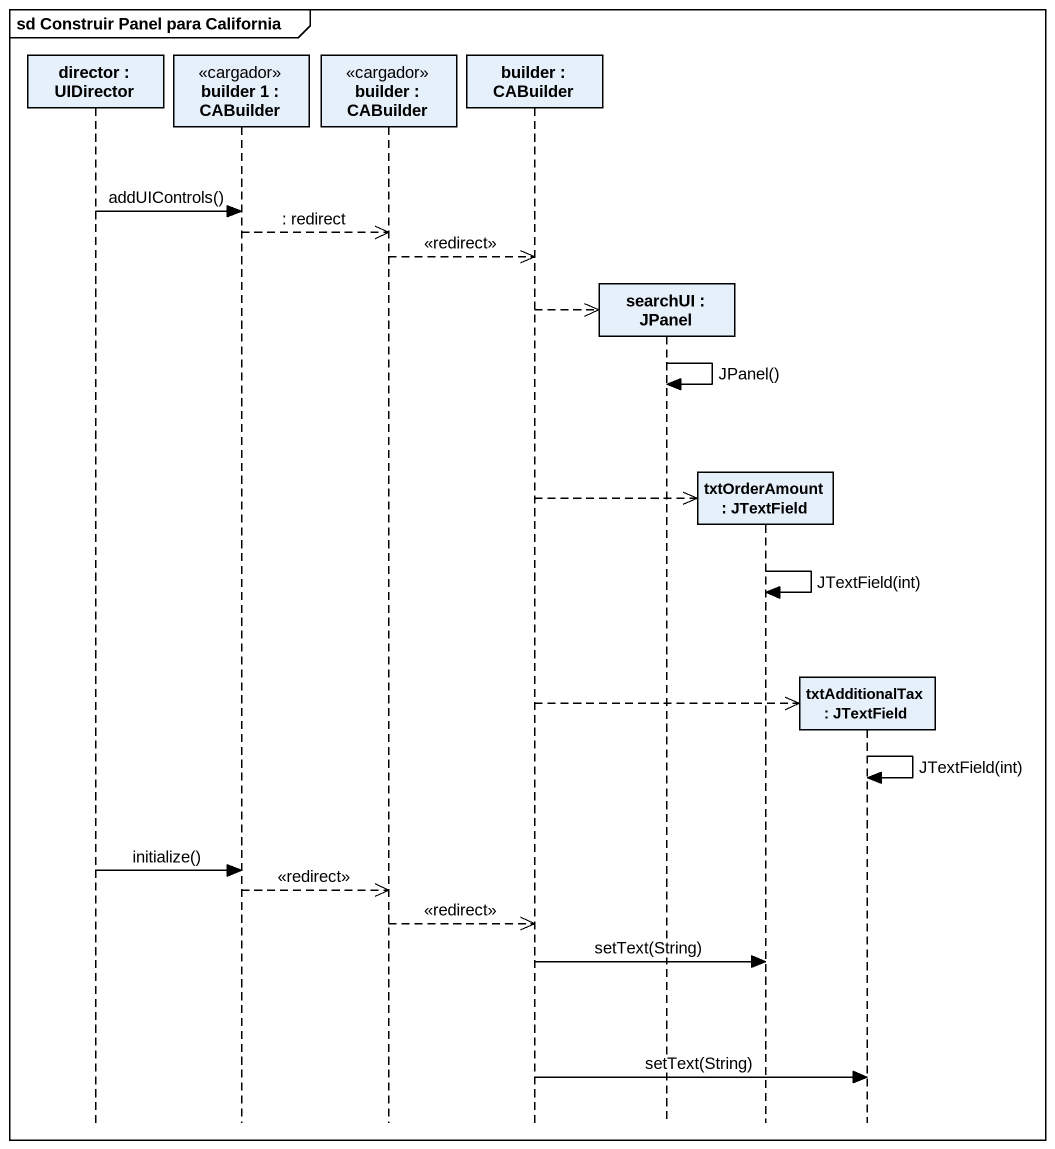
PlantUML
@startuml
mainframe sd Construir Panel para California
hide footbox
participant "director : UIDirector" as director
participant "builder 1 : CABuilder" as builder_1 <<cargador>>
participant "builder : CABuilder" as builder <<cargador>>
participant "builder : CABuilder" as builder_2
participant "searchUI : JPanel" as searchUI
participant "txtOrderAmount : JTextField" as txtOrderAmount
participant "txtAdditionalTax : JTextField" as txtAdditionalTax

director -> builder_1 : addUIControls()
builder_1 -->> builder : : redirect
builder -->> builder_2 : <<redirect>>
builder_2 -->> searchUI **
searchUI -> searchUI : JPanel()
builder_2 -->> txtOrderAmount **
txtOrderAmount -> txtOrderAmount : JTextField(int)
builder_2 -->> txtAdditionalTax **
txtAdditionalTax -> txtAdditionalTax : JTextField(int)
director -> builder_1 : initialize()
builder_1 -->> builder : <<redirect>>
builder -->> builder_2 : <<redirect>>
builder_2 -> txtOrderAmount : setText(String)
builder_2 -> txtAdditionalTax : setText(String)
@enduml
